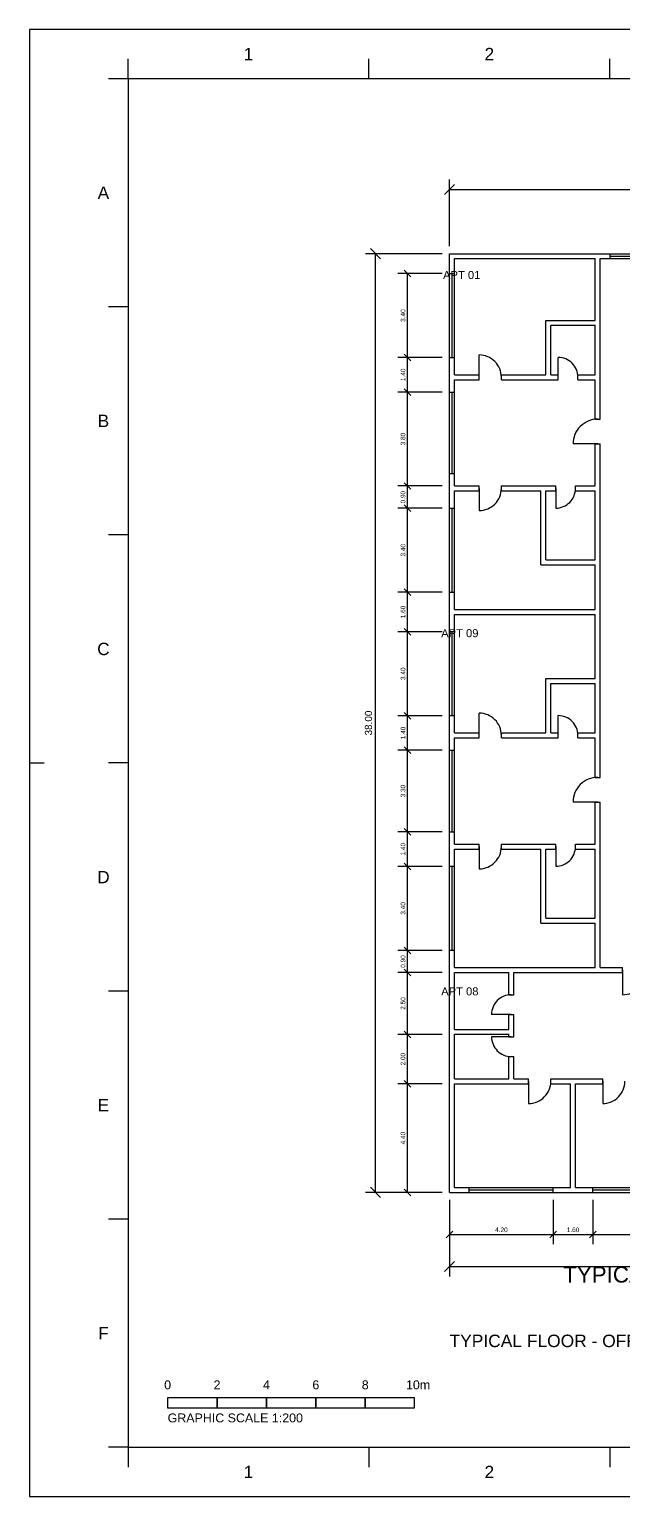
# Model space of a CAD drawing. Header units: metres. Extents: x 0 to 3661, y -5 to 371.
# Drawn here: x 2860 to 2884.1, y 0 to 59.4 of the extents above; entities that cross this region are included whole.
import ezdxf
from ezdxf.enums import TextEntityAlignment as Align

# ---------------------------------------------------------------- set-up
doc = ezdxf.new("R2010")
doc.units = ezdxf.units.M
doc.header["$MEASUREMENT"] = 0
for name, color, linetype in [('A-DIM', 1, 'Continuous'), ('A-DOOR', 4, 'Continuous'), ('A-TEXT', 7, 'Continuous'), ('A-UNIT-TAG', 7, 'Continuous'), ('A-WALL', 7, 'Continuous'), ('A-WINDOW', 4, 'Continuous'), ('A3_FRAME', 7, 'Continuous'), ('A3_SHEET', 7, 'Continuous'), ('TB_LABELS', 7, 'Continuous'), ('TB_LINES_THIN', 7, 'Continuous'), ('TB_SYMBOLS', 7, 'Continuous'), ('TITLE', 1, 'Continuous')]:
    doc.layers.add(name, color=color, linetype=linetype)
doc.styles.get("Standard").update_dxf_attribs({"font": 'arial.ttf'})

msp = doc.modelspace()

# ---------------------------------------------------------------- linework, layer by layer
at = {"layer": 'A-DIM'}
for p, q in [((2876.808, 52.712), (2877.22, 53.124)), ((2877.014, 50.618), (2877.014, 53.318)), ((2877.014, 52.918), (2895.014, 52.918)), ((2874.22, 50.112), (2873.808, 50.524)), ((2876.714, 50.318), (2873.614, 50.318)), ((2874.014, 12.318), (2874.014, 50.318)), ((2876.714, 49.514), (2874.914, 49.514)), ((2875.448, 49.38), (2875.18, 49.648)), ((2875.314, 46.114), (2875.314, 49.514)), ((2876.714, 46.114), (2874.914, 46.114)), ((2876.714, 46.114), (2874.914, 46.114)), ((2875.448, 45.98), (2875.18, 46.248)), ((2875.448, 45.98), (2875.18, 46.248)), ((2875.314, 44.714), (2875.314, 46.114)), ((2876.714, 44.714), (2874.914, 44.714)), ((2876.714, 44.714), (2874.914, 44.714)), ((2875.448, 44.58), (2875.18, 44.848)), ((2875.448, 44.58), (2875.18, 44.848)), ((2875.314, 40.914), (2875.314, 44.714)), ((2875.448, 40.78), (2875.18, 41.048)), ((2875.448, 40.78), (2875.18, 41.048)), ((2876.714, 40.914), (2874.914, 40.914)), ((2876.714, 40.914), (2874.914, 40.914)), ((2875.314, 40.014), (2875.314, 40.914)), ((2876.714, 40.014), (2874.914, 40.014)), ((2876.714, 40.014), (2874.914, 40.014)), ((2875.448, 39.88), (2875.18, 40.148)), ((2875.448, 39.88), (2875.18, 40.148)), ((2875.314, 36.614), (2875.314, 40.014)), ((2876.714, 36.614), (2874.914, 36.614)), ((2876.714, 36.614), (2874.914, 36.614)), ((2875.448, 36.48), (2875.18, 36.748)), ((2875.448, 36.48), (2875.18, 36.748)), ((2875.314, 35.014), (2875.314, 36.614)), ((2875.448, 34.88), (2875.18, 35.148)), ((2875.448, 34.88), (2875.18, 35.148)), ((2876.714, 35.014), (2874.914, 35.014)), ((2876.714, 35.014), (2874.914, 35.014)), ((2875.314, 31.614), (2875.314, 35.014)), ((2876.714, 31.614), (2874.914, 31.614)), ((2876.714, 31.614), (2874.914, 31.614)), ((2875.448, 31.48), (2875.18, 31.748)), ((2875.448, 31.48), (2875.18, 31.748)), ((2875.314, 30.214), (2875.314, 31.614)), ((2875.448, 30.08), (2875.18, 30.348)), ((2875.448, 30.08), (2875.18, 30.348)), ((2876.714, 30.214), (2874.914, 30.214)), ((2876.714, 30.214), (2874.914, 30.214)), ((2875.314, 26.914), (2875.314, 30.214)), ((2876.714, 26.914), (2874.914, 26.914)), ((2876.714, 26.914), (2874.914, 26.914)), ((2875.448, 26.78), (2875.18, 27.048)), ((2875.448, 26.78), (2875.18, 27.048)), ((2875.314, 25.514), (2875.314, 26.914)), ((2875.448, 25.38), (2875.18, 25.648)), ((2875.448, 25.38), (2875.18, 25.648)), ((2876.714, 25.514), (2874.914, 25.514)), ((2876.714, 25.514), (2874.914, 25.514)), ((2875.314, 22.114), (2875.314, 25.514)), ((2876.714, 22.114), (2874.914, 22.114)), ((2876.714, 22.114), (2874.914, 22.114)), ((2875.448, 21.98), (2875.18, 22.248)), ((2875.448, 21.98), (2875.18, 22.248)), ((2875.314, 21.214), (2875.314, 22.114)), ((2876.714, 21.214), (2874.914, 21.214)), ((2876.714, 21.214), (2874.914, 21.214)), ((2875.448, 21.08), (2875.18, 21.348)), ((2875.448, 21.08), (2875.18, 21.348)), ((2875.314, 18.714), (2875.314, 21.214)), ((2876.714, 18.714), (2874.914, 18.714)), ((2876.714, 18.714), (2874.914, 18.714)), ((2875.448, 18.58), (2875.18, 18.848)), ((2875.448, 18.58), (2875.18, 18.848)), ((2875.314, 16.714), (2875.314, 18.714)), ((2876.714, 16.714), (2874.914, 16.714)), ((2876.714, 16.714), (2874.914, 16.714)), ((2875.448, 16.58), (2875.18, 16.848)), ((2875.448, 16.58), (2875.18, 16.848)), ((2875.314, 12.318), (2875.314, 16.714)), ((2874.22, 12.112), (2873.808, 12.524)), ((2876.714, 12.318), (2873.614, 12.318)), ((2876.714, 12.318), (2874.914, 12.318)), ((2875.448, 12.184), (2875.18, 12.452)), ((2877.014, 12.018), (2877.014, 8.918)), ((2877.014, 12.018), (2877.014, 10.218)), ((2881.214, 12.018), (2881.214, 10.218)), ((2881.214, 12.018), (2881.214, 10.218)), ((2882.814, 12.018), (2882.814, 10.218)), ((2882.814, 12.018), (2882.814, 10.218)), ((2876.88, 10.484), (2877.148, 10.752)), ((2881.08, 10.484), (2881.348, 10.752)), ((2881.08, 10.484), (2881.348, 10.752)), ((2882.68, 10.484), (2882.948, 10.752)), ((2882.68, 10.484), (2882.948, 10.752)), ((2877.014, 10.618), (2881.214, 10.618)), ((2881.214, 10.618), (2882.814, 10.618)), ((2882.814, 10.618), (2886.214, 10.618)), ((2876.808, 9.112), (2877.22, 9.524)), ((2877.014, 9.318), (2915.014, 9.318))]:
    msp.add_line(p, q, dxfattribs=at)
at = {"layer": 'A-DOOR'}
for p, q in [((2878.214, 45.318), (2878.214, 46.218)), ((2881.414, 45.318), (2881.414, 46.118)), ((2883.014, 42.618), (2882.014, 42.618)), ((2878.214, 40.818), (2878.214, 39.918)), ((2881.314, 40.818), (2881.314, 40.018)), ((2878.214, 30.818), (2878.214, 31.718)), ((2881.414, 30.818), (2881.414, 31.618)), ((2883.014, 28.118), (2882.014, 28.118)), ((2878.214, 26.318), (2878.214, 25.418)), ((2881.314, 26.318), (2881.314, 25.518)), ((2884.014, 21.318), (2884.014, 20.318)), ((2879.514, 19.518), (2878.714, 19.518)), ((2879.514, 18.618), (2878.714, 18.618)), ((2880.214, 16.818), (2880.214, 15.918)), ((2883.214, 16.818), (2883.214, 15.918))]:
    msp.add_line(p, q, dxfattribs=at)
for points in [[(2879.114, 45.318), (2879.109, 45.406), (2879.096, 45.493), (2879.075, 45.579), (2879.045, 45.662), (2879.007, 45.742), (2878.962, 45.818), (2878.909, 45.889), (2878.85, 45.954), (2878.785, 46.014), (2878.714, 46.066), (2878.638, 46.111), (2878.558, 46.149), (2878.475, 46.179), (2878.389, 46.2), (2878.302, 46.213), (2878.214, 46.218)], [(2882.214, 45.318), (2882.21, 45.396), (2882.198, 45.474), (2882.179, 45.55), (2882.153, 45.624), (2882.119, 45.695), (2882.079, 45.762), (2882.032, 45.825), (2881.979, 45.883), (2881.921, 45.936), (2881.858, 45.983), (2881.791, 46.023), (2881.72, 46.057), (2881.646, 46.083), (2881.57, 46.102), (2881.492, 46.114), (2881.414, 46.118)], [(2883.014, 43.618), (2882.916, 43.613), (2882.818, 43.599), (2882.723, 43.575), (2882.631, 43.542), (2882.542, 43.5), (2882.458, 43.449), (2882.379, 43.391), (2882.307, 43.325), (2882.241, 43.252), (2882.182, 43.173), (2882.132, 43.089), (2882.09, 43.001), (2882.057, 42.908), (2882.033, 42.813), (2882.018, 42.716), (2882.014, 42.618)], [(2878.214, 39.918), (2878.302, 39.922), (2878.389, 39.935), (2878.475, 39.956), (2878.558, 39.986), (2878.638, 40.024), (2878.714, 40.069), (2878.785, 40.122), (2878.85, 40.181), (2878.909, 40.247), (2878.962, 40.318), (2879.007, 40.394), (2879.045, 40.473), (2879.075, 40.556), (2879.096, 40.642), (2879.109, 40.73), (2879.114, 40.818)], [(2881.314, 40.018), (2881.392, 40.022), (2881.47, 40.033), (2881.546, 40.052), (2881.62, 40.079), (2881.691, 40.112), (2881.758, 40.153), (2881.821, 40.199), (2881.879, 40.252), (2881.932, 40.31), (2881.979, 40.373), (2882.019, 40.441), (2882.053, 40.512), (2882.079, 40.586), (2882.098, 40.662), (2882.11, 40.739), (2882.114, 40.818)], [(2879.114, 30.818), (2879.109, 30.906), (2879.096, 30.993), (2879.075, 31.079), (2879.045, 31.162), (2879.007, 31.242), (2878.962, 31.318), (2878.909, 31.389), (2878.85, 31.454), (2878.785, 31.514), (2878.714, 31.566), (2878.638, 31.611), (2878.558, 31.649), (2878.475, 31.679), (2878.389, 31.701), (2878.302, 31.713), (2878.214, 31.718)], [(2882.214, 30.818), (2882.21, 30.896), (2882.198, 30.974), (2882.179, 31.05), (2882.153, 31.124), (2882.119, 31.195), (2882.079, 31.262), (2882.032, 31.325), (2881.979, 31.384), (2881.921, 31.436), (2881.858, 31.483), (2881.791, 31.523), (2881.72, 31.557), (2881.646, 31.583), (2881.57, 31.602), (2881.492, 31.614), (2881.414, 31.618)], [(2883.014, 29.118), (2882.916, 29.113), (2882.818, 29.099), (2882.723, 29.075), (2882.631, 29.042), (2882.542, 29), (2882.458, 28.949), (2882.379, 28.891), (2882.307, 28.825), (2882.241, 28.752), (2882.182, 28.673), (2882.132, 28.589), (2882.09, 28.5), (2882.057, 28.408), (2882.033, 28.313), (2882.018, 28.216), (2882.014, 28.118)], [(2878.214, 25.418), (2878.302, 25.422), (2878.389, 25.435), (2878.475, 25.456), (2878.558, 25.486), (2878.638, 25.524), (2878.714, 25.569), (2878.785, 25.622), (2878.85, 25.681), (2878.909, 25.747), (2878.962, 25.818), (2879.007, 25.893), (2879.045, 25.973), (2879.075, 26.056), (2879.096, 26.142), (2879.109, 26.23), (2879.114, 26.318)], [(2881.314, 25.518), (2881.392, 25.522), (2881.47, 25.533), (2881.546, 25.552), (2881.62, 25.579), (2881.691, 25.612), (2881.758, 25.653), (2881.821, 25.699), (2881.879, 25.752), (2881.932, 25.81), (2881.979, 25.873), (2882.019, 25.941), (2882.053, 26.012), (2882.079, 26.085), (2882.098, 26.162), (2882.11, 26.239), (2882.114, 26.318)], [(2884.014, 20.318), (2884.112, 20.323), (2884.209, 20.337), (2884.304, 20.361), (2884.396, 20.394), (2884.485, 20.436), (2884.569, 20.486), (2884.648, 20.545), (2884.721, 20.611), (2884.787, 20.683), (2884.845, 20.762), (2884.896, 20.846), (2884.938, 20.935), (2884.971, 21.027), (2884.994, 21.123), (2885.009, 21.22), (2885.014, 21.318)], [(2879.514, 20.318), (2879.435, 20.314), (2879.358, 20.302), (2879.281, 20.283), (2879.207, 20.257), (2879.137, 20.223), (2879.069, 20.183), (2879.006, 20.136), (2878.948, 20.084), (2878.895, 20.025), (2878.849, 19.962), (2878.808, 19.895), (2878.774, 19.824), (2878.748, 19.75), (2878.729, 19.674), (2878.718, 19.596), (2878.714, 19.518)], [(2878.714, 18.618), (2878.718, 18.539), (2878.729, 18.462), (2878.748, 18.386), (2878.774, 18.312), (2878.808, 18.241), (2878.849, 18.173), (2878.895, 18.11), (2878.948, 18.052), (2879.006, 17.999), (2879.069, 17.953), (2879.137, 17.912), (2879.207, 17.879), (2879.281, 17.852), (2879.358, 17.833), (2879.435, 17.822), (2879.514, 17.818)], [(2880.214, 15.918), (2880.302, 15.922), (2880.389, 15.935), (2880.475, 15.957), (2880.558, 15.986), (2880.638, 16.024), (2880.714, 16.069), (2880.785, 16.122), (2880.85, 16.181), (2880.909, 16.247), (2880.962, 16.318), (2881.007, 16.393), (2881.045, 16.473), (2881.075, 16.556), (2881.096, 16.642), (2881.109, 16.73), (2881.114, 16.818)], [(2883.214, 15.918), (2883.302, 15.922), (2883.389, 15.935), (2883.475, 15.957), (2883.558, 15.986), (2883.638, 16.024), (2883.714, 16.069), (2883.785, 16.122), (2883.85, 16.181), (2883.909, 16.247), (2883.962, 16.318), (2884.007, 16.393), (2884.045, 16.473), (2884.075, 16.556), (2884.096, 16.642), (2884.109, 16.73), (2884.114, 16.818)]]:
    msp.add_lwpolyline(points, dxfattribs=at)
at = {"layer": 'A-WALL'}
for p, q in [((2877.014, 50.318), (2883.514, 50.318)), ((2877.014, 49.518), (2877.014, 50.318)), ((2877.214, 50.118), (2882.914, 50.118)), ((2877.214, 49.518), (2877.214, 50.118)), ((2882.914, 47.618), (2882.914, 50.118)), ((2883.114, 50.118), (2883.514, 50.118)), ((2883.114, 43.618), (2883.114, 50.118)), ((2883.514, 50.118), (2883.514, 50.318)), ((2877.014, 49.518), (2877.214, 49.518)), ((2880.914, 47.618), (2882.914, 47.618)), ((2880.914, 45.418), (2880.914, 47.618)), ((2881.114, 47.418), (2882.914, 47.418)), ((2881.114, 45.418), (2881.114, 47.418)), ((2882.914, 45.418), (2882.914, 47.418)), ((2877.014, 46.118), (2877.214, 46.118)), ((2877.014, 44.718), (2877.014, 46.118)), ((2877.214, 45.418), (2877.214, 46.118)), ((2877.214, 45.418), (2878.214, 45.418)), ((2877.214, 45.218), (2878.214, 45.218)), ((2877.214, 44.718), (2877.214, 45.218)), ((2878.214, 45.218), (2878.214, 45.418)), ((2879.114, 45.418), (2880.914, 45.418)), ((2879.114, 45.218), (2879.114, 45.418)), ((2879.114, 45.218), (2881.414, 45.218)), ((2881.114, 45.418), (2881.414, 45.418)), ((2881.414, 45.218), (2881.414, 45.418)), ((2882.214, 45.418), (2882.914, 45.418)), ((2882.214, 45.218), (2882.214, 45.418)), ((2882.214, 45.218), (2882.914, 45.218)), ((2882.914, 43.618), (2882.914, 45.218)), ((2877.014, 44.718), (2877.214, 44.718)), ((2882.914, 43.618), (2883.114, 43.618)), ((2882.914, 42.618), (2883.114, 42.618)), ((2882.914, 40.918), (2882.914, 42.618)), ((2883.114, 29.118), (2883.114, 42.618)), ((2877.014, 41.418), (2877.214, 41.418)), ((2877.014, 40.018), (2877.014, 41.418)), ((2877.214, 40.918), (2877.214, 41.418)), ((2877.214, 40.918), (2878.214, 40.918)), ((2877.214, 40.718), (2878.214, 40.718)), ((2877.214, 40.018), (2877.214, 40.718)), ((2878.214, 40.718), (2878.214, 40.918)), ((2879.114, 40.918), (2881.314, 40.918)), ((2879.114, 40.718), (2879.114, 40.918)), ((2879.114, 40.718), (2880.714, 40.718)), ((2880.714, 37.718), (2880.714, 40.718)), ((2880.914, 40.718), (2881.314, 40.718)), ((2880.914, 37.918), (2880.914, 40.718)), ((2881.314, 40.718), (2881.314, 40.918)), ((2882.114, 40.918), (2882.914, 40.918)), ((2882.114, 40.718), (2882.114, 40.918)), ((2882.114, 40.718), (2882.914, 40.718)), ((2882.914, 37.918), (2882.914, 40.718)), ((2877.014, 40.018), (2877.214, 40.018)), ((2880.714, 37.718), (2882.914, 37.718)), ((2880.914, 37.918), (2882.914, 37.918)), ((2882.914, 35.918), (2882.914, 37.718)), ((2877.014, 36.618), (2877.214, 36.618)), ((2877.014, 35.018), (2877.014, 36.618)), ((2877.214, 35.918), (2877.214, 36.618)), ((2877.214, 35.918), (2882.914, 35.918)), ((2877.214, 35.718), (2882.914, 35.718)), ((2877.214, 35.018), (2877.214, 35.718)), ((2882.914, 33.118), (2882.914, 35.718)), ((2877.014, 35.018), (2877.214, 35.018)), ((2880.914, 33.118), (2882.914, 33.118)), ((2880.914, 30.918), (2880.914, 33.118)), ((2881.114, 32.918), (2882.914, 32.918)), ((2881.114, 30.918), (2881.114, 32.918)), ((2882.914, 30.918), (2882.914, 32.918)), ((2877.014, 31.618), (2877.214, 31.618)), ((2877.014, 30.218), (2877.014, 31.618)), ((2877.214, 30.918), (2877.214, 31.618)), ((2877.214, 30.918), (2878.214, 30.918)), ((2878.214, 30.718), (2878.214, 30.918)), ((2879.114, 30.918), (2880.914, 30.918)), ((2879.114, 30.718), (2879.114, 30.918)), ((2881.114, 30.918), (2881.414, 30.918)), ((2881.414, 30.718), (2881.414, 30.918)), ((2882.214, 30.918), (2882.914, 30.918)), ((2882.214, 30.718), (2882.214, 30.918)), ((2877.214, 30.718), (2878.214, 30.718)), ((2877.214, 30.218), (2877.214, 30.718)), ((2879.114, 30.718), (2881.414, 30.718)), ((2882.214, 30.718), (2882.914, 30.718)), ((2882.914, 29.118), (2882.914, 30.718)), ((2877.014, 30.218), (2877.214, 30.218)), ((2882.914, 29.118), (2883.114, 29.118)), ((2882.914, 28.118), (2883.114, 28.118)), ((2882.914, 26.418), (2882.914, 28.118)), ((2883.114, 21.418), (2883.114, 28.118)), ((2877.014, 26.918), (2877.214, 26.918)), ((2877.014, 25.518), (2877.014, 26.918)), ((2877.214, 26.418), (2877.214, 26.918)), ((2877.214, 26.418), (2878.214, 26.418)), ((2877.214, 26.218), (2878.214, 26.218)), ((2877.214, 25.518), (2877.214, 26.218)), ((2878.214, 26.218), (2878.214, 26.418)), ((2879.114, 26.418), (2881.314, 26.418)), ((2879.114, 26.218), (2879.114, 26.418)), ((2879.114, 26.218), (2880.714, 26.218)), ((2880.714, 23.218), (2880.714, 26.218)), ((2880.914, 26.218), (2881.314, 26.218)), ((2880.914, 23.418), (2880.914, 26.218)), ((2881.314, 26.218), (2881.314, 26.418)), ((2882.114, 26.418), (2882.914, 26.418)), ((2882.114, 26.218), (2882.114, 26.418)), ((2882.114, 26.218), (2882.914, 26.218)), ((2882.914, 23.418), (2882.914, 26.218)), ((2877.014, 25.518), (2877.214, 25.518)), ((2880.714, 23.218), (2882.914, 23.218)), ((2880.914, 23.418), (2882.914, 23.418)), ((2882.914, 21.418), (2882.914, 23.218)), ((2877.014, 22.118), (2877.214, 22.118)), ((2877.014, 12.318), (2877.014, 22.118)), ((2877.214, 21.418), (2877.214, 22.118)), ((2877.214, 21.418), (2882.914, 21.418)), ((2883.114, 21.418), (2884.014, 21.418)), ((2884.014, 21.218), (2884.014, 21.418)), ((2877.214, 21.218), (2879.414, 21.218)), ((2877.214, 18.918), (2877.214, 21.218)), ((2879.414, 20.318), (2879.414, 21.218)), ((2879.614, 21.218), (2884.014, 21.218)), ((2879.614, 20.318), (2879.614, 21.218)), ((2879.414, 20.318), (2879.614, 20.318)), ((2879.414, 19.518), (2879.614, 19.518)), ((2879.414, 18.918), (2879.414, 19.518)), ((2879.614, 18.618), (2879.614, 19.518)), ((2877.214, 18.918), (2879.414, 18.918)), ((2877.214, 18.718), (2879.414, 18.718)), ((2877.214, 16.918), (2877.214, 18.718)), ((2879.414, 18.618), (2879.414, 18.718)), ((2879.414, 18.618), (2879.614, 18.618)), ((2879.414, 17.818), (2879.614, 17.818)), ((2879.414, 16.918), (2879.414, 17.818)), ((2879.614, 16.918), (2879.614, 17.818)), ((2877.214, 16.918), (2879.414, 16.918)), ((2877.214, 16.718), (2880.214, 16.718)), ((2877.214, 12.518), (2877.214, 16.718)), ((2879.614, 16.918), (2880.214, 16.918)), ((2880.214, 16.718), (2880.214, 16.918)), ((2881.114, 16.918), (2883.214, 16.918)), ((2881.114, 16.718), (2881.114, 16.918)), ((2881.114, 16.718), (2881.914, 16.718)), ((2881.914, 12.518), (2881.914, 16.718)), ((2882.114, 16.718), (2883.214, 16.718)), ((2882.114, 12.518), (2882.114, 16.718)), ((2883.214, 16.718), (2883.214, 16.918)), ((2877.214, 12.518), (2877.814, 12.518)), ((2877.814, 12.318), (2877.814, 12.518)), ((2881.214, 12.518), (2881.914, 12.518)), ((2881.214, 12.318), (2881.214, 12.518)), ((2882.114, 12.518), (2882.814, 12.518)), ((2882.814, 12.318), (2882.814, 12.518)), ((2877.014, 12.318), (2877.814, 12.318)), ((2881.214, 12.318), (2882.814, 12.318))]:
    msp.add_line(p, q, dxfattribs=at)
at = {"layer": 'A-WINDOW'}
for p, q in [((2883.514, 50.318), (2885.514, 50.318)), ((2883.514, 50.218), (2885.514, 50.218)), ((2883.514, 50.118), (2885.514, 50.118)), ((2877.014, 46.118), (2877.014, 49.518)), ((2877.114, 46.118), (2877.114, 49.518)), ((2877.214, 46.118), (2877.214, 49.518)), ((2877.014, 41.418), (2877.014, 44.718)), ((2877.114, 41.418), (2877.114, 44.718)), ((2877.214, 41.418), (2877.214, 44.718)), ((2877.014, 36.618), (2877.014, 40.018)), ((2877.114, 36.618), (2877.114, 40.018)), ((2877.214, 36.618), (2877.214, 40.018)), ((2877.014, 31.618), (2877.014, 35.018)), ((2877.114, 31.618), (2877.114, 35.018)), ((2877.214, 31.618), (2877.214, 35.018)), ((2877.014, 26.918), (2877.014, 30.218)), ((2877.114, 26.918), (2877.114, 30.218)), ((2877.214, 26.918), (2877.214, 30.218)), ((2877.014, 22.118), (2877.014, 25.518)), ((2877.114, 22.118), (2877.114, 25.518)), ((2877.214, 22.118), (2877.214, 25.518)), ((2877.814, 12.518), (2881.214, 12.518)), ((2882.814, 12.518), (2886.214, 12.518)), ((2877.814, 12.418), (2881.214, 12.418)), ((2877.814, 12.318), (2881.214, 12.318)), ((2882.814, 12.418), (2886.214, 12.418)), ((2882.814, 12.318), (2886.214, 12.318))]:
    msp.add_line(p, q, dxfattribs=at)
at = {"layer": 'A3_FRAME'}
msp.add_line((2860, 29.7), (2860.6, 29.7), dxfattribs=at)
msp.add_lwpolyline([(2864, 2), (2942, 2), (2942, 57.4), (2864, 57.4)], close=True, dxfattribs=at)
at = {"layer": 'A3_SHEET'}
msp.add_lwpolyline([(2860, 0), (2944, 0), (2944, 59.4), (2860, 59.4)], close=True, dxfattribs=at)
at = {"layer": 'TB_LINES_THIN'}
for p, q in [((2864, 57.4), (2864, 58.2)), ((2873.75, 57.4), (2873.75, 58.2)), ((2883.5, 57.4), (2883.5, 58.2)), ((2864, 57.4), (2863.2, 57.4)), ((2864, 48.167), (2863.2, 48.167)), ((2864, 38.933), (2863.2, 38.933)), ((2864, 29.7), (2863.2, 29.7)), ((2864, 20.467), (2863.2, 20.467)), ((2864, 11.233), (2863.2, 11.233)), ((2864, 2), (2863.2, 2)), ((2864, 2), (2864, 1.2)), ((2873.75, 2), (2873.75, 1.2)), ((2883.5, 2), (2883.5, 1.2))]:
    msp.add_line(p, q, dxfattribs=at)
at = {"layer": 'TB_SYMBOLS'}
for points in [[(2865.6, 3.6), (2867.6, 3.6), (2867.6, 4), (2865.6, 4)], [(2867.6, 3.6), (2869.6, 3.6), (2869.6, 4), (2867.6, 4)], [(2869.6, 3.6), (2871.6, 3.6), (2871.6, 4), (2869.6, 4)], [(2871.6, 3.6), (2873.6, 3.6), (2873.6, 4), (2871.6, 4)], [(2873.6, 3.6), (2875.6, 3.6), (2875.6, 4), (2873.6, 4)]]:
    msp.add_lwpolyline(points, close=True, dxfattribs=at)

# ---------------------------------------------------------------- texts
at = {"layer": 'A-DIM'}
for s, height, p in [('3.40', 0.1872, (2875.223, 47.814)), ('1.40', 0.1872, (2875.223, 45.414)), ('3.80', 0.1872, (2875.223, 42.814)), ('0.90', 0.1872, (2875.223, 40.464)), ('3.40', 0.1872, (2875.223, 38.314)), ('1.60', 0.1872, (2875.223, 35.814)), ('3.40', 0.1872, (2875.223, 33.314)), ('38.00', 0.288, (2873.874, 31.318)), ('1.40', 0.1872, (2875.223, 30.914)), ('3.30', 0.1872, (2875.223, 28.564)), ('1.40', 0.1872, (2875.223, 26.214)), ('3.40', 0.1872, (2875.223, 23.814)), ('0.90', 0.1872, (2875.223, 21.664)), ('2.50', 0.1872, (2875.223, 19.964)), ('2.00', 0.1872, (2875.223, 17.714)), ('4.40', 0.1872, (2875.223, 14.516))]:
    msp.add_text(s, height=height, rotation=90, dxfattribs=at).set_placement(p, align=Align.CENTER)
for s, p in [('4.20', (2879.114, 10.709)), ('1.60', (2882.014, 10.709))]:
    msp.add_text(s, height=0.1872, dxfattribs=at).set_placement(p, align=Align.CENTER)
at = {"layer": 'A-TEXT'}
msp.add_text('TYPICAL FLOOR - OFFICE APARTMENTS', height=0.648, dxfattribs=at).set_placement((2881.614, 8.668))
at = {"layer": 'A-UNIT-TAG'}
for s, p in [('APT 01', (2876.751, 49.293)), ('APT 09', (2876.676, 34.793)), ('APT 08', (2876.676, 20.293))]:
    msp.add_text(s, height=0.324, dxfattribs=at).set_placement(p)
at = {"layer": 'TB_LABELS'}
for s, height, p in [('1', 0.5, (2868.681, 58.15)), ('2', 0.5, (2878.431, 58.15)), ('A', 0.5, (2862.767, 52.533)), ('B', 0.5, (2862.767, 43.3)), ('C', 0.5, (2862.748, 34.067)), ('D', 0.5, (2862.748, 24.833)), ('E', 0.5, (2862.767, 15.6)), ('F', 0.5, (2862.787, 6.367)), ('0', 0.36, (2865.46, 4.347)), ('2', 0.36, (2867.46, 4.347)), ('4', 0.36, (2869.46, 4.347)), ('6', 0.36, (2871.46, 4.347)), ('8', 0.36, (2873.46, 4.347)), ('10m', 0.36, (2875.251, 4.347)), ('GRAPHIC SCALE 1:200', 0.36, (2865.6, 3.007)), ('1', 0.5, (2868.681, 0.75)), ('2', 0.5, (2878.431, 0.75))]:
    msp.add_text(s, height=height, dxfattribs=at).set_placement(p)
at = {"layer": 'TITLE'}
msp.add_text('TYPICAL FLOOR - OFFICE APARTMENTS  -  DIMENSION PLAN   (GFA 1044 m2)', height=0.504, dxfattribs=at).set_placement((2877.014, 6.054))

doc.saveas('drawing.dxf')
